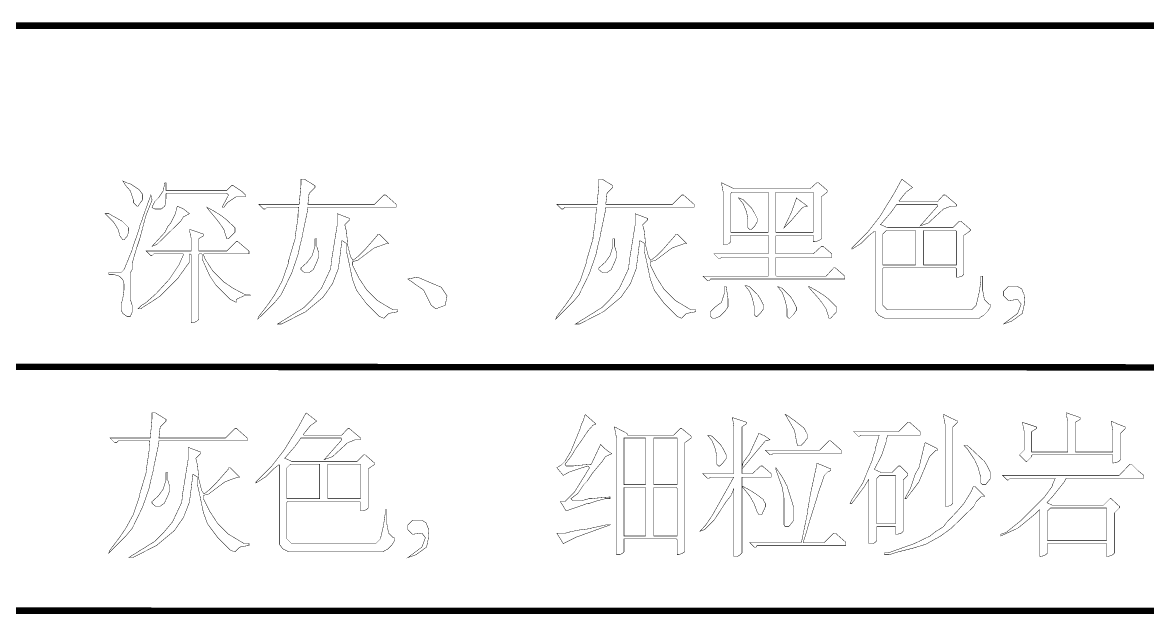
# Model space of a CAD drawing. Extents: x 94 to 452, y -72 to 1042.
# Drawn here: x 222.13 to 248.56, y 324.86 to 338.81 of the extents above; entities that cross this region are included whole.
import ezdxf

# ---------------------------------------------------------------- set-up
doc = ezdxf.new("R2010")
doc.units = 0
doc.header["$MEASUREMENT"] = 0
doc.layers.add('TREE_LAYER', color=7, linetype='Continuous')

msp = doc.modelspace()

# ---------------------------------------------------------------- linework, layer by layer
at = {"layer": 'TREE_LAYER'}
for points, const_width, elevation in [([(221.22612, 338.736577), (399.22612, 338.736577)], 0.15, 178), ([(224.484545, 335.083427), (224.484545, 335.083427), (224.553173, 334.973623), (224.662977, 334.850093), (224.731604, 334.644211), (224.731604, 334.575583), (224.813957, 334.493231), (224.841408, 334.493231), (224.951212, 334.644211), (224.951212, 334.754015), (224.951212, 334.76774), (224.868859, 334.877544), (224.662977, 335.014799), (224.608075, 335.028525), (224.484545, 335.083427), (224.484545, 335.083427)], 0.01, 51), ([(225.500232, 335.04225), (225.472781, 335.04225), (225.431604, 334.850093), (225.3218, 334.685387), (225.239447, 334.603034), (225.17082, 334.46578), (225.184545, 334.452054), (225.239447, 334.424603), (225.390428, 334.424603), (225.472781, 334.493231), (225.500232, 334.671662), (225.500232, 334.699113), (225.500232, 334.781466), (225.513957, 334.795191), (226.927683, 334.795191), (226.968859, 334.754015), (226.817879, 334.46578), (226.859055, 334.46578), (226.941408, 334.575583), (227.147291, 334.712838), (227.366898, 334.712838), (227.366898, 334.754015), (227.284545, 334.836368), (227.078663, 334.973623), (227.037487, 334.973623), (226.927683, 334.863819), (225.513957, 334.863819), (225.500232, 334.863819), (225.500232, 335.04225), (225.500232, 335.04225)], 0.01, 51), ([(228.753173, 335.124603), (228.67082, 335.124603), (228.67082, 334.987348), (228.629643, 334.534407), (227.682585, 334.534407), (227.792389, 334.424603), (227.833565, 334.424603), (227.874742, 334.46578), (228.615918, 334.46578), (228.615918, 334.452054), (228.602192, 334.314799), (228.602192, 334.232446), (228.533565, 333.76578), (228.533565, 333.724603), (228.382585, 333.21676), (228.382585, 333.175583), (228.231604, 332.736368), (228.053173, 332.406956), (227.902192, 332.187348), (227.682585, 331.899113), (227.655134, 331.830485), (228.066898, 332.24225), (228.204153, 332.406956), (228.451212, 332.914799), (228.602192, 333.354015), (228.643369, 333.546172), (228.711996, 333.820682), (228.711996, 333.848132), (228.8218, 334.369701), (228.835526, 334.46578), (230.908075, 334.46578), (230.908075, 334.534407), (230.661016, 334.754015), (230.61984, 334.754015), (230.400232, 334.534407), (228.835526, 334.534407), (228.835526, 334.561858), (228.862977, 334.795191), (229.000232, 334.932446), (229.000232, 334.973623), (228.753173, 335.124603), (228.753173, 335.124603)], 0.01, 51), ([(235.753173, 335.124603), (235.67082, 335.124603), (235.67082, 334.987348), (235.629643, 334.534407), (234.682585, 334.534407), (234.792389, 334.424603), (234.833565, 334.424603), (234.874742, 334.46578), (235.615918, 334.46578), (235.615918, 334.452054), (235.602192, 334.314799), (235.602192, 334.232446), (235.533565, 333.76578), (235.533565, 333.724603), (235.382585, 333.21676), (235.382585, 333.175583), (235.231604, 332.736368), (235.053173, 332.406956), (234.902192, 332.187348), (234.682585, 331.899113), (234.655134, 331.830485), (235.066898, 332.24225), (235.204153, 332.406956), (235.451212, 332.914799), (235.602192, 333.354015), (235.643369, 333.546172), (235.711996, 333.820682), (235.711996, 333.848132), (235.8218, 334.369701), (235.835526, 334.46578), (237.908075, 334.46578), (237.908075, 334.534407), (237.661016, 334.754015), (237.61984, 334.754015), (237.400232, 334.534407), (235.835526, 334.534407), (235.835526, 334.561858), (235.862977, 334.795191), (236.000232, 334.932446), (236.000232, 334.973623), (235.753173, 335.124603), (235.753173, 335.124603)], 0.01, 51), ([(238.553173, 335.04225), (238.553173, 335.04225), (238.553173, 335.028525), (238.594349, 334.808917), (238.594349, 333.587348), (238.676702, 333.587348), (238.731604, 333.614799), (238.772781, 333.655976), (238.772781, 333.793231), (238.772781, 333.806956), (239.651212, 333.806956), (239.651212, 333.793231), (239.651212, 333.36774), (239.651212, 333.36774), (238.374742, 333.36774), (238.484545, 333.257936), (238.511996, 333.257936), (238.553173, 333.285387), (239.651212, 333.285387), (239.651212, 333.285387), (239.651212, 332.859897), (239.651212, 332.846172), (238.113957, 332.846172), (238.223761, 332.736368), (238.264938, 332.736368), (238.292389, 332.777544), (241.449251, 332.777544), (241.449251, 332.846172), (241.229643, 333.038329), (241.188467, 333.038329), (241.010036, 332.846172), (239.843369, 332.846172), (239.829643, 332.859897), (239.829643, 333.285387), (239.843369, 333.285387), (241.147291, 333.285387), (241.147291, 333.36774), (240.941408, 333.546172), (240.900232, 333.546172), (240.708075, 333.36774), (239.843369, 333.36774), (239.829643, 333.36774), (239.829643, 333.793231), (239.843369, 333.806956), (240.708075, 333.806956), (240.708075, 333.793231), (240.708075, 333.655976), (240.749251, 333.655976), (240.84533, 333.683427), (240.900232, 333.724603), (240.900232, 334.712838), (241.037487, 334.822642), (241.037487, 334.822642), (241.037487, 334.863819), (240.831604, 335.04225), (240.790428, 335.04225), (240.639447, 334.904995), (238.841408, 334.904995), (238.553173, 335.04225), (238.553173, 335.04225)], 0.01, 51), ([(242.794349, 335.124603), (242.780624, 335.110878), (242.766898, 335.083427), (242.602192, 334.781466), (242.272781, 334.246172), (241.984545, 333.875583), (241.613957, 333.504995), (241.613957, 333.477544), (241.833565, 333.614799), (242.025722, 333.806956), (242.149251, 333.903034), (242.162977, 333.903034), (242.162977, 333.903034), (242.162977, 332.050093), (242.162977, 332.036368), (242.24533, 331.926564), (242.382585, 331.857936), (244.61984, 331.857936), (244.61984, 331.871662), (244.715918, 331.926564), (244.811996, 332.022642), (244.866898, 332.118721), (244.866898, 332.187348), (244.839447, 332.187348), (244.729643, 332.297152), (244.688467, 332.51676), (244.688467, 332.846172), (244.647291, 332.846172), (244.647291, 332.736368), (244.61984, 332.544211), (244.61984, 332.51676), (244.537487, 332.159897), (244.427683, 332.050093), (242.451212, 332.050093), (242.341408, 332.159897), (242.341408, 333.024603), (242.355134, 333.038329), (244.057094, 333.038329), (244.07082, 333.024603), (244.07082, 332.818721), (244.111996, 332.818721), (244.208075, 332.846172), (244.249251, 332.887348), (244.249251, 333.806956), (244.386506, 333.903034), (244.400232, 333.91676), (244.400232, 333.944211), (244.180624, 334.136368), (244.139447, 334.136368), (243.988467, 333.985387), (242.451212, 333.985387), (242.300232, 334.054015), (242.286506, 334.054015), (242.533565, 334.34225), (242.67082, 334.534407), (243.617879, 334.534407), (243.631604, 334.493231), (243.21984, 334.026564), (243.411996, 334.095191), (243.768859, 334.424603), (243.947291, 334.493231), (244.07082, 334.493231), (244.07082, 334.534407), (243.810036, 334.754015), (243.768859, 334.754015), (243.631604, 334.603034), (242.739447, 334.603034), (242.725722, 334.61676), (242.890428, 334.822642), (243.041408, 334.932446), (242.794349, 335.124603), (242.794349, 335.124603)], 0.01, 51), ([(225.143369, 334.754015), (224.951212, 334.218721), (224.951212, 334.204995), (224.882585, 334.026564), (224.882585, 333.999113), (224.704153, 333.477544), (224.704153, 333.463819), (224.525722, 333.024603), (224.511996, 332.997152), (224.443369, 332.928525), (224.155134, 332.928525), (224.155134, 332.887348), (224.264938, 332.887348), (224.402192, 332.846172), (224.484545, 332.763819), (224.511996, 332.66774), (224.511996, 332.51676), (224.484545, 332.324603), (224.484545, 332.297152), (224.443369, 332.201074), (224.443369, 332.050093), (224.484545, 331.96774), (224.580624, 331.899113), (224.662977, 331.899113), (224.704153, 331.995191), (224.704153, 332.159897), (224.662977, 332.297152), (224.662977, 332.928525), (224.704153, 332.997152), (224.704153, 333.106956), (224.704153, 333.148132), (224.800232, 333.477544), (224.813957, 333.518721), (224.882585, 333.724603), (224.937487, 333.930485), (225.01984, 334.246172), (225.033565, 334.287348), (225.17082, 334.630485), (225.17082, 334.644211), (225.143369, 334.754015), (225.143369, 334.754015)], 0.01, 51), ([(238.800232, 334.822642), (238.813957, 334.822642), (239.651212, 334.822642), (239.651212, 334.822642), (239.651212, 333.875583), (239.651212, 333.875583), (238.772781, 333.875583), (238.772781, 333.875583), (238.772781, 334.795191), (238.800232, 334.822642), (238.800232, 334.822642)], 0.01, 51), ([(238.964938, 334.685387), (238.951212, 334.685387), (239.061016, 334.548132), (239.143369, 334.355976), (239.17082, 334.177544), (239.17082, 333.985387), (239.211996, 333.944211), (239.253173, 333.944211), (239.335526, 334.026564), (239.390428, 334.122642), (239.390428, 334.204995), (239.3218, 334.34225), (239.253173, 334.452054), (239.061016, 334.644211), (238.964938, 334.685387), (238.964938, 334.685387)], 0.01, 51), ([(239.829643, 334.822642), (239.843369, 334.822642), (240.708075, 334.822642), (240.708075, 334.822642), (240.708075, 333.875583), (240.708075, 333.875583), (239.843369, 333.875583), (239.829643, 333.875583), (239.829643, 334.822642), (239.829643, 334.822642)], 0.01, 51), ([(240.310036, 334.685387), (240.310036, 334.671662), (240.200232, 334.355976), (240.0218, 333.985387), (240.200232, 334.163819), (240.461016, 334.46578), (240.57082, 334.493231), (240.310036, 334.685387), (240.310036, 334.685387)], 0.01, 51), ([(225.761016, 334.493231), (225.761016, 334.479505), (225.71984, 334.314799), (225.610036, 334.095191), (225.541408, 334.012838), (225.472781, 333.875583), (225.17082, 333.546172), (225.280624, 333.587348), (225.843369, 334.136368), (225.911996, 334.246172), (225.925722, 334.246172), (226.049251, 334.314799), (225.911996, 334.424603), (225.761016, 334.493231), (225.761016, 334.493231)], 0.01, 51), ([(226.461016, 334.46578), (226.461016, 334.46578), (226.474742, 334.438329), (226.680624, 334.19127), (226.776702, 334.06774), (226.859055, 333.944211), (226.927683, 333.724603), (226.968859, 333.724603), (227.11984, 333.875583), (227.11984, 333.985387), (226.913957, 334.177544), (226.790428, 334.273623), (226.611996, 334.383427), (226.461016, 334.46578), (226.461016, 334.46578)], 0.01, 51), ([(224.155134, 334.314799), (224.072781, 334.314799), (224.264938, 334.122642), (224.374742, 333.944211), (224.415918, 333.793231), (224.484545, 333.697152), (224.511996, 333.697152), (224.594349, 333.793231), (224.6218, 333.903034), (224.6218, 333.985387), (224.47082, 334.136368), (224.155134, 334.314799), (224.155134, 334.314799)], 0.01, 51), ([(229.5218, 334.314799), (229.5218, 334.314799), (229.5218, 334.040289), (229.384545, 333.189309), (229.37082, 333.024603), (229.151212, 332.557936), (228.931604, 332.297152), (228.739447, 332.104995), (228.1218, 331.720682), (228.217879, 331.720682), (228.780624, 332.008917), (229.192389, 332.352054), (229.411996, 332.66774), (229.549251, 333.024603), (229.590428, 333.340289), (229.631604, 333.683427), (229.741408, 333.614799), (229.741408, 333.422642), (229.782585, 333.244211), (229.878663, 332.777544), (229.974742, 332.51676), (230.002192, 332.475583), (230.208075, 332.201074), (230.510036, 331.899113), (230.606114, 331.857936), (230.61984, 331.857936), (230.729643, 331.96774), (230.949251, 332.008917), (230.949251, 332.050093), (230.839447, 332.050093), (230.468859, 332.269701), (230.208075, 332.530485), (230.029643, 332.804995), (229.878663, 333.106956), (229.878663, 333.175583), (229.892389, 333.189309), (230.002192, 333.21676), (230.386506, 333.504995), (230.688467, 333.614799), (230.729643, 333.614799), (230.510036, 333.834407), (230.468859, 333.834407), (230.468859, 333.806956), (230.180624, 333.477544), (230.015918, 333.312838), (229.892389, 333.21676), (229.837487, 333.299113), (229.768859, 333.573623), (229.741408, 333.889309), (229.700232, 334.054015), (229.700232, 334.054015), (229.810036, 334.163819), (229.810036, 334.204995), (229.5218, 334.314799), (229.5218, 334.314799)], 0.01, 51), ([(236.5218, 334.314799), (236.5218, 334.314799), (236.5218, 334.040289), (236.384545, 333.189309), (236.37082, 333.024603), (236.151212, 332.557936), (235.931604, 332.297152), (235.739447, 332.104995), (235.1218, 331.720682), (235.217879, 331.720682), (235.780624, 332.008917), (236.192389, 332.352054), (236.411996, 332.66774), (236.549251, 333.024603), (236.590428, 333.340289), (236.631604, 333.683427), (236.741408, 333.614799), (236.741408, 333.422642), (236.782585, 333.244211), (236.878663, 332.777544), (236.974742, 332.51676), (237.002192, 332.475583), (237.208075, 332.201074), (237.510036, 331.899113), (237.606114, 331.857936), (237.61984, 331.857936), (237.729643, 331.96774), (237.949251, 332.008917), (237.949251, 332.050093), (237.839447, 332.050093), (237.468859, 332.269701), (237.208075, 332.530485), (237.029643, 332.804995), (236.878663, 333.106956), (236.878663, 333.175583), (236.892389, 333.189309), (237.002192, 333.21676), (237.386506, 333.504995), (237.688467, 333.614799), (237.729643, 333.614799), (237.510036, 333.834407), (237.468859, 333.834407), (237.468859, 333.806956), (237.180624, 333.477544), (237.015918, 333.312838), (236.892389, 333.21676), (236.837487, 333.299113), (236.768859, 333.573623), (236.741408, 333.889309), (236.700232, 334.054015), (236.700232, 334.054015), (236.810036, 334.163819), (236.810036, 334.204995), (236.5218, 334.314799), (236.5218, 334.314799)], 0.01, 51), ([(226.062977, 333.944211), (226.049251, 333.944211), (226.049251, 333.930485), (226.090428, 333.738329), (226.090428, 333.436368), (226.090428, 333.436368), (225.033565, 333.436368), (225.143369, 333.326564), (225.17082, 333.326564), (225.211996, 333.36774), (225.898271, 333.36774), (225.911996, 333.354015), (225.802192, 333.106956), (225.582585, 332.777544), (225.266898, 332.434407), (225.01984, 332.214799), (224.923761, 332.159897), (224.841408, 332.077544), (224.923761, 332.077544), (224.923761, 332.09127), (225.349251, 332.36578), (225.774742, 332.79127), (226.049251, 333.175583), (226.049251, 333.354015), (226.062977, 333.36774), (226.090428, 333.354015), (226.090428, 331.748132), (226.172781, 331.761858), (226.227683, 331.789309), (226.268859, 331.830485), (226.268859, 333.354015), (226.282585, 333.36774), (226.337487, 333.36774), (226.351212, 333.354015), (226.351212, 333.244211), (226.529643, 332.846172), (226.666898, 332.640289), (227.010036, 332.297152), (227.147291, 332.228525), (227.147291, 332.297152), (227.174742, 332.310878), (227.325722, 332.379505), (227.476702, 332.379505), (227.476702, 332.406956), (227.366898, 332.406956), (227.078663, 332.557936), (226.859055, 332.708917), (226.598271, 332.969701), (226.41984, 333.244211), (226.378663, 333.354015), (226.392389, 333.36774), (227.449251, 333.36774), (227.449251, 333.436368), (227.188467, 333.655976), (227.147291, 333.655976), (226.927683, 333.436368), (226.282585, 333.436368), (226.268859, 333.436368), (226.268859, 333.724603), (226.378663, 333.793231), (226.378663, 333.806956), (226.378663, 333.834407), (226.062977, 333.944211), (226.062977, 333.944211)], 0.01, 51), ([(242.410036, 333.903034), (242.423761, 333.91676), (243.110036, 333.91676), (243.110036, 333.903034), (243.110036, 333.106956), (243.110036, 333.106956), (242.355134, 333.106956), (242.341408, 333.106956), (242.341408, 333.834407), (242.410036, 333.903034), (242.410036, 333.903034)], 0.01, 51), ([(243.302192, 333.903034), (243.302192, 333.91676), (244.057094, 333.91676), (244.07082, 333.903034), (244.07082, 333.106956), (244.057094, 333.106956), (243.302192, 333.106956), (243.302192, 333.106956), (243.302192, 333.903034), (243.302192, 333.903034)], 0.01, 51), ([(229.041408, 333.724603), (229.000232, 333.724603), (229.000232, 333.546172), (228.931604, 333.326564), (228.8218, 333.175583), (228.67082, 333.038329), (228.67082, 332.997152), (228.753173, 332.928525), (228.862977, 332.928525), (228.959055, 332.997152), (229.041408, 333.175583), (229.082585, 333.285387), (229.082585, 333.408917), (229.041408, 333.546172), (229.041408, 333.724603), (229.041408, 333.724603)], 0.01, 51), ([(236.041408, 333.724603), (236.000232, 333.724603), (236.000232, 333.546172), (235.931604, 333.326564), (235.8218, 333.175583), (235.67082, 333.038329), (235.67082, 332.997152), (235.753173, 332.928525), (235.862977, 332.928525), (235.959055, 332.997152), (236.041408, 333.175583), (236.082585, 333.285387), (236.082585, 333.408917), (236.041408, 333.546172), (236.041408, 333.724603), (236.041408, 333.724603)], 0.01, 51), ([(231.415918, 332.818721), (231.388467, 332.818721), (231.182585, 332.777544), (231.553173, 332.51676), (231.731604, 332.159897), (231.841408, 332.077544), (232.061016, 332.159897), (232.102192, 332.379505), (231.964938, 332.585387), (231.415918, 332.818721), (231.415918, 332.818721)], 0.01, 51), ([(238.662977, 332.599113), (238.6218, 332.599113), (238.6218, 332.448132), (238.553173, 332.228525), (238.402192, 332.118721), (238.292389, 332.008917), (238.292389, 331.899113), (238.333565, 331.857936), (238.415918, 331.857936), (238.511996, 331.899113), (238.635526, 332.022642), (238.704153, 332.118721), (238.704153, 332.324603), (238.662977, 332.599113), (238.662977, 332.599113)], 0.01, 51), ([(239.115918, 332.626564), (239.102192, 332.626564), (239.211996, 332.489309), (239.280624, 332.310878), (239.3218, 332.132446), (239.3218, 331.940289), (239.362977, 331.899113), (239.390428, 331.899113), (239.472781, 331.981466), (239.541408, 332.077544), (239.541408, 332.159897), (239.472781, 332.297152), (239.404153, 332.406956), (239.211996, 332.599113), (239.115918, 332.626564), (239.115918, 332.626564)], 0.01, 51), ([(239.884545, 332.599113), (239.87082, 332.599113), (239.980624, 332.461858), (240.049251, 332.269701), (240.090428, 332.09127), (240.090428, 331.899113), (240.131604, 331.857936), (240.159055, 331.857936), (240.241408, 331.940289), (240.310036, 332.036368), (240.310036, 332.118721), (240.241408, 332.255976), (240.172781, 332.36578), (239.980624, 332.557936), (239.884545, 332.599113), (239.884545, 332.599113)], 0.01, 51), ([(240.611996, 332.599113), (240.598271, 332.599113), (240.611996, 332.571662), (240.831604, 332.324603), (240.927683, 332.201074), (241.010036, 332.077544), (241.078663, 331.857936), (241.11984, 331.857936), (241.257094, 332.008917), (241.257094, 332.118721), (241.064938, 332.310878), (240.941408, 332.406956), (240.762977, 332.51676), (240.611996, 332.599113), (240.611996, 332.599113)], 0.01, 51), ([(245.511996, 332.599113), (245.292389, 332.599113), (245.182585, 332.489309), (245.182585, 332.379505), (245.292389, 332.269701), (245.511996, 332.297152), (245.594349, 332.187348), (245.511996, 331.96774), (245.182585, 331.720682), (245.374742, 331.789309), (245.6218, 331.96774), (245.676702, 332.228525), (245.662977, 332.406956), (245.608075, 332.544211), (245.511996, 332.599113), (245.511996, 332.599113)], 0.01, 51), ([(221.22612, 330.711939), (399.22612, 330.632555)], 0.15, 178.000018), ([(225.253173, 329.628857), (225.17082, 329.628857), (225.17082, 329.491602), (225.129643, 329.038661), (224.182585, 329.038661), (224.292389, 328.928857), (224.333565, 328.928857), (224.374742, 328.970033), (225.115918, 328.970033), (225.115918, 328.956308), (225.102192, 328.819053), (225.102192, 328.7367), (225.033565, 328.270033), (225.033565, 328.228857), (224.882585, 327.721014), (224.882585, 327.679837), (224.731604, 327.240622), (224.553173, 326.91121), (224.402192, 326.691602), (224.182585, 326.403367), (224.155134, 326.334739), (224.566898, 326.746504), (224.704153, 326.91121), (224.951212, 327.419053), (225.102192, 327.858269), (225.143369, 328.050425), (225.211996, 328.324935), (225.211996, 328.352386), (225.3218, 328.873955), (225.335526, 328.970033), (227.408075, 328.970033), (227.408075, 329.038661), (227.161016, 329.258269), (227.11984, 329.258269), (226.900232, 329.038661), (225.335526, 329.038661), (225.335526, 329.066112), (225.362977, 329.299445), (225.500232, 329.4367), (225.500232, 329.477876), (225.253173, 329.628857), (225.253173, 329.628857)], 0.01, 52), ([(228.794349, 329.628857), (228.780624, 329.615131), (228.766898, 329.58768), (228.602192, 329.28572), (228.272781, 328.750425), (227.984545, 328.379837), (227.613957, 328.009249), (227.613957, 327.981798), (227.833565, 328.119053), (228.025722, 328.31121), (228.149251, 328.407288), (228.162977, 328.407288), (228.162977, 328.407288), (228.162977, 326.554347), (228.162977, 326.540622), (228.24533, 326.430818), (228.382585, 326.36219), (230.61984, 326.36219), (230.61984, 326.375916), (230.715918, 326.430818), (230.811996, 326.526896), (230.866898, 326.622974), (230.866898, 326.691602), (230.839447, 326.691602), (230.729643, 326.801406), (230.688467, 327.021014), (230.688467, 327.350425), (230.647291, 327.350425), (230.647291, 327.240622), (230.61984, 327.048465), (230.61984, 327.021014), (230.537487, 326.664151), (230.427683, 326.554347), (228.451212, 326.554347), (228.341408, 326.664151), (228.341408, 327.528857), (228.355134, 327.542582), (230.057094, 327.542582), (230.07082, 327.528857), (230.07082, 327.322974), (230.111996, 327.322974), (230.208075, 327.350425), (230.249251, 327.391602), (230.249251, 328.31121), (230.386506, 328.407288), (230.400232, 328.421014), (230.400232, 328.448465), (230.180624, 328.640622), (230.139447, 328.640622), (229.988467, 328.489641), (228.451212, 328.489641), (228.300232, 328.558269), (228.286506, 328.558269), (228.533565, 328.846504), (228.67082, 329.038661), (229.617879, 329.038661), (229.631604, 328.997484), (229.21984, 328.530818), (229.411996, 328.599445), (229.768859, 328.928857), (229.947291, 328.997484), (230.07082, 328.997484), (230.07082, 329.038661), (229.810036, 329.258269), (229.768859, 329.258269), (229.631604, 329.107288), (228.739447, 329.107288), (228.725722, 329.121014), (228.890428, 329.326896), (229.041408, 329.4367), (228.794349, 329.628857), (228.794349, 329.628857)], 0.01, 52), ([(235.355134, 329.58768), (235.341408, 329.573955), (235.300232, 329.4367), (235.286506, 329.422974), (235.231604, 329.271994), (235.231604, 329.258269), (235.011996, 328.722974), (234.874742, 328.489641), (234.792389, 328.407288), (234.682585, 328.338661), (234.833565, 328.160229), (234.984545, 328.242582), (235.272781, 328.338661), (235.410036, 328.379837), (235.451212, 328.338661), (235.231604, 327.981798), (235.094349, 327.76219), (234.874742, 327.542582), (234.764938, 327.542582), (234.902192, 327.322974), (235.410036, 327.501406), (235.451212, 327.501406), (235.533565, 327.528857), (235.561016, 327.542582), (235.8218, 327.61121), (235.931604, 327.61121), (235.931604, 327.652386), (235.615918, 327.624935), (235.615918, 327.624935), (235.506114, 327.61121), (235.506114, 327.61121), (235.437487, 327.61121), (235.286506, 327.570033), (235.053173, 327.570033), (235.011996, 327.61121), (235.176702, 327.734739), (235.313957, 327.940622), (235.39631, 328.022974), (235.533565, 328.228857), (235.753173, 328.489641), (235.8218, 328.599445), (235.972781, 328.668072), (235.8218, 328.777876), (235.711996, 328.88768), (235.492389, 328.421014), (235.176702, 328.393563), (235.176702, 328.393563), (235.066898, 328.379837), (235.066898, 328.379837), (234.902192, 328.379837), (234.874742, 328.421014), (235.011996, 328.599445), (235.1218, 328.777876), (235.423761, 329.217092), (235.533565, 329.340622), (235.602192, 329.368072), (235.355134, 329.58768), (235.355134, 329.58768)], 0.01, 52), ([(238.813957, 329.519053), (238.813957, 329.519053), (238.813957, 329.491602), (238.841408, 329.313171), (238.841408, 328.201406), (238.841408, 328.201406), (238.113957, 328.201406), (238.223761, 328.091602), (238.264938, 328.091602), (238.292389, 328.119053), (238.841408, 328.119053), (238.841408, 328.119053), (238.333565, 327.213171), (238.182585, 326.993563), (238.04533, 326.842582), (238.155134, 326.883759), (238.374742, 327.103367), (238.662977, 327.542582), (238.772781, 327.679837), (238.841408, 327.844543), (238.841408, 327.844543), (238.841408, 326.252386), (238.923761, 326.252386), (238.992389, 326.293563), (239.033565, 326.334739), (239.033565, 327.899445), (239.033565, 327.899445), (239.047291, 327.88572), (239.211996, 327.679837), (239.3218, 327.48768), (239.390428, 327.295523), (239.431604, 327.240622), (239.500232, 327.240622), (239.582585, 327.419053), (239.582585, 327.501406), (239.541408, 327.570033), (239.527683, 327.597484), (239.362977, 327.721014), (239.184545, 327.830818), (239.033565, 327.913171), (239.033565, 328.119053), (239.033565, 328.119053), (239.71984, 328.119053), (239.71984, 328.201406), (239.513957, 328.379837), (239.472781, 328.379837), (239.280624, 328.201406), (239.033565, 328.201406), (239.033565, 328.201406), (239.033565, 328.31121), (239.362977, 328.709249), (239.582585, 328.970033), (239.692389, 328.997484), (239.582585, 329.079837), (239.431604, 329.148465), (239.211996, 328.668072), (239.061016, 328.46219), (239.033565, 328.338661), (239.033565, 328.338661), (239.033565, 329.299445), (239.129643, 329.368072), (239.143369, 329.409249), (238.813957, 329.519053), (238.813957, 329.519053)], 0.01, 52), ([(240.062977, 329.58768), (240.049251, 329.58768), (240.062977, 329.573955), (240.268859, 329.217092), (240.310036, 328.983759), (240.337487, 328.860229), (240.351212, 328.860229), (240.41984, 328.860229), (240.502192, 328.942582), (240.57082, 329.038661), (240.57082, 329.121014), (240.502192, 329.258269), (240.474742, 329.28572), (240.282585, 329.4367), (240.131604, 329.546504), (240.062977, 329.58768), (240.062977, 329.58768)], 0.01, 52), ([(242.972781, 329.409249), (242.931604, 329.409249), (242.711996, 329.189641), (241.655134, 329.189641), (241.764938, 329.079837), (241.792389, 329.079837), (241.833565, 329.107288), (242.259055, 329.107288), (242.259055, 329.107288), (242.162977, 328.777876), (242.162977, 328.7367), (242.1218, 328.626896), (242.094349, 328.517092), (241.984545, 328.256308), (241.874742, 327.981798), (241.613957, 327.583759), (241.572781, 327.501406), (241.572781, 327.501406), (241.613957, 327.501406), (241.627683, 327.515131), (241.902192, 327.88572), (242.011996, 328.064151), (242.011996, 328.064151), (242.011996, 326.554347), (242.108075, 326.554347), (242.162977, 326.581798), (242.204153, 326.622974), (242.204153, 326.952386), (242.204153, 326.952386), (242.629643, 326.952386), (242.643369, 326.952386), (242.643369, 326.773955), (242.684545, 326.773955), (242.780624, 326.801406), (242.8218, 326.842582), (242.8218, 328.050425), (242.931604, 328.160229), (242.931604, 328.201406), (242.753173, 328.379837), (242.711996, 328.379837), (242.561016, 328.228857), (242.300232, 328.228857), (242.149251, 328.297484), (242.149251, 328.31121), (242.313957, 328.626896), (242.423761, 328.956308), (242.423761, 329.01121), (242.464938, 329.107288), (243.21984, 329.107288), (243.21984, 329.189641), (242.972781, 329.409249), (242.972781, 329.409249)], 0.01, 52), ([(243.782585, 329.58768), (243.768859, 329.58768), (243.768859, 329.560229), (243.810036, 329.340622), (243.810036, 327.432778), (243.878663, 327.432778), (243.947291, 327.460229), (243.988467, 327.501406), (243.988467, 329.299445), (244.098271, 329.409249), (244.098271, 329.4367), (243.91984, 329.519053), (243.782585, 329.58768), (243.782585, 329.58768)], 0.01, 52), ([(246.664938, 329.628857), (246.651212, 329.628857), (246.651212, 329.601406), (246.692389, 329.422974), (246.692389, 328.709249), (246.678663, 328.709249), (245.855134, 328.709249), (245.841408, 328.709249), (245.841408, 329.189641), (245.951212, 329.258269), (245.951212, 329.258269), (245.951212, 329.299445), (245.6218, 329.409249), (245.662977, 329.203367), (245.662977, 328.750425), (245.553173, 328.640622), (245.704153, 328.489641), (245.731604, 328.489641), (245.841408, 328.599445), (245.841408, 328.626896), (245.855134, 328.640622), (247.749251, 328.640622), (247.749251, 328.626896), (247.749251, 328.448465), (247.831604, 328.46219), (247.886506, 328.489641), (247.927683, 328.530818), (247.927683, 329.148465), (248.037487, 329.258269), (248.037487, 329.299445), (247.859055, 329.368072), (247.708075, 329.4367), (247.749251, 329.203367), (247.749251, 328.709249), (247.749251, 328.709249), (246.87082, 328.709249), (246.87082, 328.709249), (246.87082, 329.409249), (246.980624, 329.477876), (246.980624, 329.477876), (246.980624, 329.519053), (246.664938, 329.628857), (246.664938, 329.628857)], 0.01, 52), ([(236.041408, 329.299445), (236.041408, 329.299445), (236.041408, 329.271994), (236.082585, 329.052386), (236.082585, 326.293563), (236.164938, 326.293563), (236.21984, 326.321014), (236.261016, 326.36219), (236.261016, 326.650425), (236.261016, 326.664151), (237.49631, 326.664151), (237.510036, 326.650425), (237.510036, 326.293563), (237.551212, 326.293563), (237.647291, 326.334739), (237.688467, 326.36219), (237.688467, 328.928857), (237.825722, 329.024935), (237.839447, 329.038661), (237.839447, 329.079837), (237.61984, 329.258269), (237.578663, 329.258269), (237.427683, 329.107288), (236.343369, 329.107288), (236.329643, 329.148465), (236.041408, 329.299445), (236.041408, 329.299445)], 0.01, 52), ([(236.261016, 329.038661), (236.261016, 329.038661), (236.768859, 329.038661), (236.768859, 329.038661), (236.768859, 327.940622), (236.768859, 327.940622), (236.261016, 327.940622), (236.261016, 327.940622), (236.261016, 329.038661), (236.261016, 329.038661)], 0.01, 52), ([(236.961016, 329.038661), (236.961016, 329.038661), (237.49631, 329.038661), (237.510036, 329.038661), (237.510036, 327.940622), (237.49631, 327.940622), (236.961016, 327.940622), (236.961016, 327.940622), (236.961016, 329.038661), (236.961016, 329.038661)], 0.01, 52), ([(238.237487, 329.107288), (238.223761, 329.107288), (238.333565, 328.970033), (238.402192, 328.791602), (238.443369, 328.613171), (238.443369, 328.421014), (238.484545, 328.379837), (238.511996, 328.379837), (238.594349, 328.46219), (238.662977, 328.558269), (238.662977, 328.640622), (238.594349, 328.777876), (238.525722, 328.88768), (238.333565, 329.079837), (238.237487, 329.107288), (238.237487, 329.107288)], 0.01, 52), ([(241.11984, 328.970033), (241.078663, 328.970033), (240.859055, 328.750425), (239.582585, 328.750425), (239.692389, 328.640622), (239.71984, 328.640622), (239.761016, 328.668072), (241.366898, 328.668072), (241.366898, 328.750425), (241.11984, 328.970033), (241.11984, 328.970033)], 0.01, 52), ([(243.343369, 328.928857), (243.329643, 328.915131), (243.192389, 328.338661), (243.110036, 328.201406), (243.000232, 327.871994), (242.904153, 327.693563), (242.862977, 327.61121), (242.890428, 327.61121), (242.904153, 327.624935), (243.192389, 328.009249), (243.439447, 328.599445), (243.590428, 328.750425), (243.631604, 328.750425), (243.617879, 328.791602), (243.343369, 328.928857), (243.343369, 328.928857)], 0.01, 52), ([(244.331604, 328.860229), (244.249251, 328.860229), (244.331604, 328.777876), (244.49631, 328.530818), (244.510036, 328.503367), (244.578663, 328.352386), (244.647291, 328.105327), (244.647291, 327.981798), (244.688467, 327.940622), (244.757094, 327.940622), (244.866898, 328.077876), (244.866898, 328.242582), (244.798271, 328.379837), (244.729643, 328.489641), (244.482585, 328.722974), (244.331604, 328.860229), (244.331604, 328.860229)], 0.01, 52), ([(226.0218, 328.819053), (226.0218, 328.819053), (226.0218, 328.544543), (225.884545, 327.693563), (225.87082, 327.528857), (225.651212, 327.06219), (225.431604, 326.801406), (225.239447, 326.609249), (224.6218, 326.224935), (224.717879, 326.224935), (225.280624, 326.513171), (225.692389, 326.856308), (225.911996, 327.171994), (226.049251, 327.528857), (226.090428, 327.844543), (226.131604, 328.18768), (226.241408, 328.119053), (226.241408, 327.926896), (226.282585, 327.748465), (226.378663, 327.281798), (226.474742, 327.021014), (226.502192, 326.979837), (226.708075, 326.705327), (227.010036, 326.403367), (227.106114, 326.36219), (227.11984, 326.36219), (227.229643, 326.471994), (227.449251, 326.513171), (227.449251, 326.554347), (227.339447, 326.554347), (226.968859, 326.773955), (226.708075, 327.034739), (226.529643, 327.309249), (226.378663, 327.61121), (226.378663, 327.679837), (226.392389, 327.693563), (226.502192, 327.721014), (226.886506, 328.009249), (227.188467, 328.119053), (227.229643, 328.119053), (227.010036, 328.338661), (226.968859, 328.338661), (226.968859, 328.31121), (226.680624, 327.981798), (226.515918, 327.817092), (226.392389, 327.721014), (226.337487, 327.803367), (226.268859, 328.077876), (226.241408, 328.393563), (226.200232, 328.558269), (226.200232, 328.558269), (226.310036, 328.668072), (226.310036, 328.709249), (226.0218, 328.819053), (226.0218, 328.819053)], 0.01, 52), ([(228.410036, 328.407288), (228.423761, 328.421014), (229.110036, 328.421014), (229.110036, 328.407288), (229.110036, 327.61121), (229.110036, 327.61121), (228.355134, 327.61121), (228.341408, 327.61121), (228.341408, 328.338661), (228.410036, 328.407288), (228.410036, 328.407288)], 0.01, 52), ([(229.302192, 328.407288), (229.302192, 328.421014), (230.057094, 328.421014), (230.07082, 328.407288), (230.07082, 327.61121), (230.057094, 327.61121), (229.302192, 327.61121), (229.302192, 327.61121), (229.302192, 328.407288), (229.302192, 328.407288)], 0.01, 52), ([(240.790428, 328.448465), (240.790428, 328.448465), (240.790428, 328.407288), (240.639447, 327.707288), (240.611996, 327.542582), (240.57082, 327.309249), (240.57082, 327.268072), (240.433565, 326.595523), (240.41984, 326.581798), (239.211996, 326.581798), (239.3218, 326.471994), (239.362977, 326.471994), (239.390428, 326.513171), (241.476702, 326.513171), (241.476702, 326.581798), (241.229643, 326.801406), (241.188467, 326.801406), (240.968859, 326.581798), (240.474742, 326.581798), (240.474742, 326.595523), (240.529643, 326.760229), (240.611996, 327.048465), (240.817879, 327.707288), (240.817879, 327.721014), (240.968859, 328.160229), (241.051212, 328.242582), (241.11984, 328.270033), (241.11984, 328.31121), (240.790428, 328.448465), (240.790428, 328.448465)], 0.01, 52), ([(239.829643, 328.338661), (239.829643, 328.297484), (239.980624, 327.871994), (240.0218, 327.624935), (240.0218, 326.993563), (240.049251, 326.952386), (240.131604, 326.952386), (240.241408, 327.089641), (240.241408, 327.432778), (240.090428, 327.913171), (239.980624, 328.119053), (239.829643, 328.338661), (239.829643, 328.338661)], 0.01, 52), ([(248.188467, 328.421014), (248.147291, 328.421014), (247.900232, 328.160229), (245.155134, 328.160229), (245.264938, 328.050425), (245.292389, 328.050425), (245.333565, 328.091602), (246.390428, 328.091602), (246.390428, 328.077876), (246.335526, 327.954347), (246.3218, 327.899445), (246.143369, 327.652386), (245.580624, 327.089641), (245.237487, 326.815131), (245.113957, 326.773955), (245.113957, 326.732778), (245.47082, 326.897484), (245.525722, 326.924935), (245.910036, 327.240622), (246.01984, 327.350425), (246.033565, 327.350425), (246.033565, 326.252386), (246.115918, 326.266112), (246.17082, 326.293563), (246.211996, 326.334739), (246.211996, 326.540622), (246.211996, 326.554347), (247.598271, 326.554347), (247.598271, 326.540622), (247.598271, 326.252386), (247.639447, 326.252386), (247.749251, 326.293563), (247.790428, 326.334739), (247.790428, 327.281798), (247.900232, 327.391602), (247.900232, 327.432778), (247.708075, 327.61121), (247.680624, 327.61121), (247.529643, 327.460229), (246.3218, 327.460229), (246.198271, 327.515131), (246.335526, 327.666112), (246.610036, 328.009249), (246.651212, 328.091602), (248.476702, 328.091602), (248.476702, 328.160229), (248.339447, 328.270033), (248.188467, 328.421014), (248.188467, 328.421014)], 0.01, 52), ([(225.541408, 328.228857), (225.500232, 328.228857), (225.500232, 328.050425), (225.431604, 327.830818), (225.3218, 327.679837), (225.17082, 327.542582), (225.17082, 327.501406), (225.253173, 327.432778), (225.362977, 327.432778), (225.459055, 327.501406), (225.541408, 327.679837), (225.582585, 327.789641), (225.582585, 327.913171), (225.541408, 328.050425), (225.541408, 328.228857), (225.541408, 328.228857)], 0.01, 52), ([(242.272781, 328.160229), (242.272781, 328.160229), (242.629643, 328.160229), (242.643369, 328.160229), (242.643369, 327.034739), (242.629643, 327.021014), (242.204153, 327.021014), (242.204153, 327.034739), (242.204153, 328.091602), (242.272781, 328.160229), (242.272781, 328.160229)], 0.01, 52), ([(236.261016, 327.858269), (236.261016, 327.871994), (236.768859, 327.871994), (236.768859, 327.858269), (236.768859, 326.732778), (236.768859, 326.732778), (236.261016, 326.732778), (236.261016, 326.732778), (236.261016, 327.858269), (236.261016, 327.858269)], 0.01, 52), ([(236.961016, 327.858269), (236.961016, 327.871994), (237.49631, 327.871994), (237.510036, 327.858269), (237.510036, 326.732778), (237.49631, 326.732778), (236.961016, 326.732778), (236.961016, 326.732778), (236.961016, 327.858269), (236.961016, 327.858269)], 0.01, 52), ([(244.510036, 327.899445), (244.468859, 327.899445), (244.427683, 327.789641), (244.249251, 327.501406), (244.098271, 327.322974), (243.837487, 327.048465), (243.768859, 326.952386), (243.590428, 326.842582), (243.453173, 326.732778), (243.082585, 326.554347), (242.464938, 326.334739), (242.382585, 326.334739), (242.382585, 326.293563), (242.492389, 326.293563), (242.711996, 326.36219), (243.041408, 326.444543), (243.357094, 326.540622), (243.700232, 326.732778), (243.947291, 326.91121), (244.482585, 327.432778), (244.537487, 327.542582), (244.647291, 327.652386), (244.729643, 327.652386), (244.729643, 327.679837), (244.510036, 327.899445), (244.510036, 327.899445)], 0.01, 52), ([(246.280624, 327.391602), (246.280624, 327.391602), (247.598271, 327.391602), (247.598271, 327.391602), (247.598271, 326.622974), (247.598271, 326.622974), (246.211996, 326.622974), (246.211996, 326.622974), (246.211996, 327.322974), (246.280624, 327.391602), (246.280624, 327.391602)], 0.01, 52), ([(231.511996, 327.103367), (231.292389, 327.103367), (231.182585, 326.993563), (231.182585, 326.883759), (231.292389, 326.773955), (231.511996, 326.801406), (231.594349, 326.691602), (231.511996, 326.471994), (231.182585, 326.224935), (231.374742, 326.293563), (231.6218, 326.471994), (231.676702, 326.732778), (231.662977, 326.91121), (231.608075, 327.048465), (231.511996, 327.103367), (231.511996, 327.103367)], 0.01, 52), ([(235.931604, 326.993563), (235.835526, 326.993563), (235.39631, 326.897484), (235.176702, 326.870033), (235.1218, 326.856308), (235.039447, 326.842582), (234.888467, 326.801406), (234.682585, 326.801406), (234.833565, 326.554347), (235.135526, 326.705327), (235.931604, 326.993563), (235.931604, 326.993563)], 0.01, 52), ([(221.22612, 324.977389), (449.22612, 324.938039)], 0.15, 228.000003)]:
    msp.add_lwpolyline(points, dxfattribs=dict(at, const_width=const_width, elevation=elevation))

doc.saveas('drawing.dxf')
